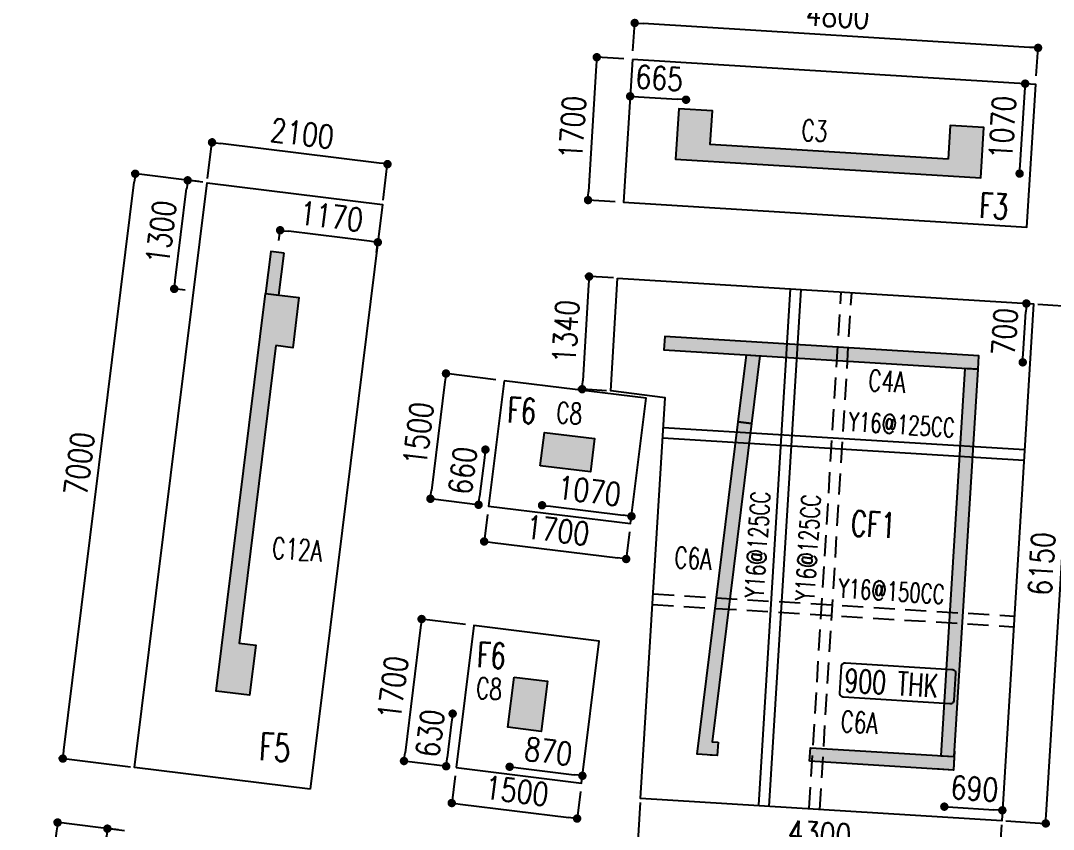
# Model space of a CAD drawing. Extents: x 473024 to 774629, y -1213442 to -1126596.
# Drawn here: x 491220 to 503486, y -1152649 to -1143044 of the extents above; entities that cross this region are included whole.
import ezdxf
from ezdxf.enums import TextEntityAlignment as Align

# ---------------------------------------------------------------- set-up
doc = ezdxf.new("R2010")
doc.units = 0
doc.header["$LTSCALE"] = 100
doc.header["$MEASUREMENT"] = 0
doc.header["$PDMODE"] = 2
doc.header["$PDSIZE"] = -10
doc.linetypes.add('HIDDEN', pattern=[0.375, 0.25, -0.125])
doc.layers.get('0').update_dxf_attribs({"linetype": 'CONTINUOUS'})
doc.layers.get('Defpoints').update_dxf_attribs({"linetype": 'CONTINUOUS'})
for name, color, linetype in [('7', 7, 'CONTINUOUS'), ('C-STRU-COL-HAT', 253, 'CONTINUOUS'), ('COLNO', 6, 'CONTINUOUS'), ('column', 10, 'CONTINUOUS'), ('Footing', 2, 'CONTINUOUS'), ('Footing Nos', 4, 'CONTINUOUS'), ('S-FOOTDIM', 9, 'CONTINUOUS'), ('S-RCWALL', 6, 'CONTINUOUS'), ('TAB', 1, 'CONTINUOUS'), ('Text', 31, 'CONTINUOUS')]:
    doc.layers.add(name, color=color, linetype=linetype)
doc.styles.add('ROMANS', font='romans.shx', dxfattribs={"width": 0.8})
doc.styles.add('SUSHEEL', font='romans.shx', dxfattribs={"width": 0.75})
doc.dimstyles.new('dim100', dxfattribs={"dimtxt": 275, "dimasz": 100, "dimexe": 50, "dimexo": 50, "dimgap": 100, "dimtad": 1, "dimdec": 0, "dimrnd": 5, "dimzin": 0, "dimdsep": 46, "dimtxsty": 'ROMANS', "dimblk": 'DOT', "dimcen": 0.09, "dimclrd": 9, "dimclre": 9, "dimclrt": 3, "dimadec": 0, "dimazin": 0, "dimtfac": 1, "dimtdec": 0, "dimtofl": 0, "dimtmove": 1, "dimatfit": 0, "dimldrblk": 'DOT', "dimfxl": 1, "dimtolj": 1, "dimtzin": 0, "dimarcsym": 0})

# ---------------------------------------------------------------- blocks, each defined once
blk = doc.blocks.new('_Dot')
at = {"color": 0, "linetype": 'ByBlock', "lineweight": -2}
blk.add_line((-0.5, 0), (-1, 0), dxfattribs=at)
at = {"color": 0, "linetype": 'ByBlock', "const_width": 0.5}
blk.add_lwpolyline([(-0.25, 0, 1), (0.25, 0, 1)], format="xyb", close=True, dxfattribs=at)
blk = doc.blocks.new('*D103')
at = {"layer": 'Defpoints', "color": 0, "transparency": 16777216}
for p in [(498486, -1143504), (497959, -1145175), (498381, -1145201)]:
    blk.add_point(p, dxfattribs=at)
at = {"layer": 'S-FOOTDIM', "color": 9, "lineweight": -2, "transparency": 16777216}
for p, q in [((498386, -1143498), (498063, -1143478)), ((498057, -1143578), (497965, -1145075)), ((498281, -1145195), (497959, -1145175))]:
    blk.add_line(p, q, dxfattribs=at)
at = {"layer": 'S-FOOTDIM', "color": 9, "lineweight": -2, "transparency": 16777216, "xscale": 100, "yscale": 100, "zscale": 100}
for p, rotation in [((498063, -1143478), 86.46637256714054), ((497959, -1145175), 266.4663725671406)]:
    blk.add_blockref('_Dot', p, dxfattribs=dict(at, rotation=rotation))
at = {"layer": 'S-FOOTDIM', "color": 3, "transparency": 16777216, "insert": (497774, -1144312), "char_height": 275, "attachment_point": 5, "rotation": 86.4664, "style": 'ROMANS'}
blk.add_mtext('\\A1;1700', dxfattribs=at)
blk = doc.blocks.new('*D104')
at = {"layer": 'Defpoints', "color": 0, "transparency": 16777216}
for p in [(498513, -1143071), (498486, -1143504), (503277, -1143800)]:
    blk.add_point(p, dxfattribs=at)
at = {"layer": 'S-FOOTDIM', "color": 9, "lineweight": -2, "transparency": 16777216}
for p, q in [((498492, -1143404), (498513, -1143071)), ((503204, -1143361), (498613, -1143077)), ((503283, -1143700), (503304, -1143367))]:
    blk.add_line(p, q, dxfattribs=at)
at = {"layer": 'S-FOOTDIM', "color": 9, "lineweight": -2, "transparency": 16777216, "xscale": 100, "yscale": 100, "zscale": 100}
for p, rotation in [((498513, -1143071), 176.4663725606887), ((503304, -1143367), 356.4663725606887)]:
    blk.add_blockref('_Dot', p, dxfattribs=dict(at, rotation=rotation))
at = {"layer": 'S-FOOTDIM', "color": 3, "transparency": 16777216, "insert": (500923, -1142982), "char_height": 275, "attachment_point": 5, "rotation": 356.4664, "style": 'ROMANS'}
blk.add_mtext('\\A1;4800', dxfattribs=at)
blk = doc.blocks.new('*D116')
at = {"layer": 'Defpoints', "color": 0, "linetype": 'ByBlock', "transparency": 16777216}
for p in [(492505, -1152673), (490798, -1159515), (491644, -1159620)]:
    blk.add_point(p, dxfattribs=at)
at = {"layer": 'S-FOOTDIM', "color": 9, "lineweight": -2, "transparency": 16777216}
for p, q in [((492455, -1152667), (491609, -1152562)), ((491646, -1152667), (490811, -1159416)), ((491595, -1159613), (490749, -1159509))]:
    blk.add_line(p, q, dxfattribs=at)
at = {"layer": 'S-FOOTDIM', "color": 9, "linetype": 'ByBlock', "lineweight": -2, "transparency": 16777216, "xscale": 100, "yscale": 100, "zscale": 100}
for p, rotation in [((491659, -1152568), 82.94055193201991), ((490798, -1159515), 262.9405519320199)]:
    blk.add_blockref('_Dot', p, dxfattribs=dict(at, rotation=rotation))
at = {"layer": 'S-FOOTDIM', "color": 3, "linetype": 'ByBlock', "transparency": 16777216, "insert": (490993, -1156012), "char_height": 275, "attachment_point": 5, "rotation": 82.9406, "style": 'ROMANS'}
blk.add_mtext('\\A1;7000', dxfattribs=at)
blk = doc.blocks.new('*D117')
at = {"layer": 'Defpoints', "color": 0, "transparency": 16777216}
for p in [(493493, -1144490), (493434, -1144968), (495518, -1145226)]:
    blk.add_point(p, dxfattribs=at)
at = {"layer": 'S-FOOTDIM', "color": 9, "lineweight": -2, "transparency": 16777216}
for p, q in [((493440, -1144918), (493499, -1144441)), ((495478, -1144736), (493592, -1144502)), ((495524, -1145177), (495583, -1144699))]:
    blk.add_line(p, q, dxfattribs=at)
at = {"layer": 'S-FOOTDIM', "color": 9, "lineweight": -2, "transparency": 16777216, "xscale": 100, "yscale": 100, "zscale": 100}
for p, rotation in [((493493, -1144490), 172.9384246441039), ((495577, -1144748), 352.9384246441038)]:
    blk.add_blockref('_Dot', p, dxfattribs=dict(at, rotation=rotation))
at = {"layer": 'S-FOOTDIM', "color": 3, "transparency": 16777216, "insert": (494564, -1144384), "char_height": 275, "attachment_point": 5, "rotation": 352.9384, "style": 'ROMANS'}
blk.add_mtext('\\A1;2100', dxfattribs=at)
blk = doc.blocks.new('*D118')
at = {"layer": 'Defpoints', "color": 0, "linetype": 'ByBlock', "transparency": 16777216}
for p in [(492581, -1144862), (493434, -1144968), (492573, -1151915)]:
    blk.add_point(p, dxfattribs=at)
at = {"layer": 'S-FOOTDIM', "color": 9, "lineweight": -2, "transparency": 16777216}
for p, q in [((493384, -1144962), (492532, -1144856)), ((491733, -1151710), (492569, -1144962)), ((492524, -1151909), (491671, -1151803))]:
    blk.add_line(p, q, dxfattribs=at)
at = {"layer": 'S-FOOTDIM', "color": 9, "linetype": 'ByBlock', "lineweight": -2, "transparency": 16777216, "xscale": 100, "yscale": 100, "zscale": 100}
for p, rotation in [((492581, -1144862), 82.93847063384372), ((491721, -1151809), 262.9384706338437)]:
    blk.add_blockref('_Dot', p, dxfattribs=dict(at, rotation=rotation))
at = {"layer": 'S-FOOTDIM', "color": 3, "linetype": 'ByBlock', "transparency": 16777216, "insert": (491915, -1148307), "char_height": 275, "attachment_point": 5, "rotation": 82.9385, "style": 'ROMANS'}
blk.add_mtext('\\A1;7000', dxfattribs=at)
blk = doc.blocks.new('*D400')
at = {"layer": 'Defpoints', "color": 0, "linetype": 'ByBlock', "transparency": 16777216}
for p in [(492250, -1152641), (492480, -1152670), (492345, -1153761)]:
    blk.add_point(p, dxfattribs=at)
at = {"layer": 'S-FOOTDIM', "color": 9, "lineweight": -2, "transparency": 16777216}
for p, q in [((492381, -1152657), (492250, -1152641)), ((492127, -1153633), (492237, -1152740)), ((492245, -1153749), (492115, -1153733))]:
    blk.add_line(p, q, dxfattribs=at)
at = {"layer": 'S-FOOTDIM', "color": 9, "linetype": 'ByBlock', "lineweight": -2, "transparency": 16777216, "xscale": 100, "yscale": 100, "zscale": 100}
for p, rotation in [((492250, -1152641), 82.94087697364823), ((492115, -1153733), 262.9408769736482)]:
    blk.add_blockref('_Dot', p, dxfattribs=dict(at, rotation=rotation))
at = {"layer": 'S-FOOTDIM', "color": 3, "linetype": 'ByBlock', "transparency": 16777216, "insert": (491946, -1153158), "char_height": 275, "attachment_point": 5, "rotation": 82.9409, "style": 'ROMANS'}
blk.add_mtext('\\A1;1100', dxfattribs=at)
blk = doc.blocks.new('DOT')
at = {"layer": '7', "color": 0, "linetype": 'ByBlock'}
blk.add_line((-0.5, 0), (-1, 0), dxfattribs=at)
at = {"layer": '7', "color": 0, "linetype": 'ByBlock', "const_width": 0.5}
blk.add_lwpolyline([(-0.25, 0, 1), (0.25, 0, 1)], format="xyb", close=True, dxfattribs=at)
blk = doc.blocks.new('*D402')
at = {"layer": 'Defpoints', "color": 0, "linetype": 'ByBlock', "transparency": 16777216}
for p in [(493204, -1144940), (493434, -1144968), (493274, -1146258)]:
    blk.add_point(p, dxfattribs=at)
at = {"layer": 'S-FOOTDIM', "color": 9, "lineweight": -2, "transparency": 16777216}
for p, q in [((493335, -1144956), (493204, -1144940)), ((493056, -1146131), (493191, -1145039)), ((493175, -1146246), (493044, -1146230))]:
    blk.add_line(p, q, dxfattribs=at)
at = {"layer": 'S-FOOTDIM', "color": 9, "linetype": 'ByBlock', "lineweight": -2, "transparency": 16777216, "xscale": 100, "yscale": 100, "zscale": 100}
for p, rotation in [((493204, -1144940), 82.94087697364749), ((493044, -1146230), 262.9408769736474)]:
    blk.add_blockref('_Dot', p, dxfattribs=dict(at, rotation=rotation))
at = {"layer": 'S-FOOTDIM', "color": 3, "linetype": 'ByBlock', "transparency": 16777216, "insert": (492888, -1145556), "char_height": 275, "attachment_point": 5, "rotation": 82.9409, "style": 'ROMANS'}
blk.add_mtext('\\A1;1300', dxfattribs=at)
blk = doc.blocks.new('*D403')
at = {"layer": 'Defpoints', "color": 0, "linetype": 'ByBlock', "transparency": 16777216}
for p in [(494302, -1145533), (494274, -1145752), (495435, -1145896)]:
    blk.add_point(p, dxfattribs=at)
at = {"layer": 'S-FOOTDIM', "color": 9, "lineweight": -2, "transparency": 16777216}
for p, q in [((494287, -1145653), (494302, -1145533)), ((495363, -1145664), (494401, -1145545)), ((495447, -1145796), (495462, -1145676))]:
    blk.add_line(p, q, dxfattribs=at)
at = {"layer": 'S-FOOTDIM', "color": 9, "linetype": 'ByBlock', "lineweight": -2, "transparency": 16777216, "xscale": 100, "yscale": 100, "zscale": 100}
for p, rotation in [((494302, -1145533), 172.9384255779366), ((495462, -1145676), 352.9384255779366)]:
    blk.add_blockref('_Dot', p, dxfattribs=dict(at, rotation=rotation))
at = {"layer": 'S-FOOTDIM', "color": 3, "linetype": 'ByBlock', "transparency": 16777216, "insert": (494911, -1145369), "char_height": 275, "attachment_point": 5, "rotation": 352.9384, "style": 'ROMANS'}
blk.add_mtext('\\A1;1170', dxfattribs=at)
blk = doc.blocks.new('*D428')
at = {"layer": 'Defpoints', "color": 0, "linetype": 'ByBlock', "transparency": 16777216}
for p in [(499123, -1143983), (498451, -1144065), (499115, -1144106)]:
    blk.add_point(p, dxfattribs=at)
at = {"layer": 'S-FOOTDIM', "color": 9, "lineweight": -2, "transparency": 16777216}
for p, q in [((498457, -1143966), (498459, -1143942)), ((498559, -1143948), (499023, -1143976)), ((499121, -1144007), (499123, -1143983))]:
    blk.add_line(p, q, dxfattribs=at)
at = {"layer": 'S-FOOTDIM', "color": 9, "linetype": 'ByBlock', "lineweight": -2, "transparency": 16777216, "xscale": 99.99999999999999, "yscale": 99.99999999999999, "zscale": 99.99999999999999}
for p, rotation in [((498459, -1143942), 176.4663727768432), ((499123, -1143983), 356.4663727768432)]:
    blk.add_blockref('_Dot', p, dxfattribs=dict(at, rotation=rotation))
at = {"layer": 'S-FOOTDIM', "color": 3, "linetype": 'ByBlock', "transparency": 16777216, "insert": (498806, -1143725), "char_height": 275, "attachment_point": 5, "rotation": 356.4664, "style": 'ROMANS'}
blk.add_mtext('\\A1;665', dxfattribs=at)
blk = doc.blocks.new('*D429')
at = {"layer": 'Defpoints', "color": 0, "linetype": 'ByBlock', "transparency": 16777216}
for p in [(503151, -1143792), (503277, -1143800), (503211, -1144868)]:
    blk.add_point(p, dxfattribs=at)
at = {"layer": 'S-FOOTDIM', "color": 9, "lineweight": -2, "transparency": 16777216}
for p, q in [((503091, -1144760), (503145, -1143892)), ((503177, -1143794), (503151, -1143792)), ((503111, -1144862), (503085, -1144860))]:
    blk.add_line(p, q, dxfattribs=at)
at = {"layer": 'S-FOOTDIM', "color": 9, "linetype": 'ByBlock', "lineweight": -2, "transparency": 16777216, "xscale": 100, "yscale": 100, "zscale": 100}
for p, rotation in [((503151, -1143792), 86.46637256645941), ((503085, -1144860), 266.4663725664594)]:
    blk.add_blockref('_Dot', p, dxfattribs=dict(at, rotation=rotation))
at = {"layer": 'S-FOOTDIM', "color": 3, "linetype": 'ByBlock', "transparency": 16777216, "insert": (502881, -1144312), "char_height": 275, "attachment_point": 5, "rotation": 86.4664, "style": 'ROMANS'}
blk.add_mtext('\\A1;1070', dxfattribs=at)
blk = doc.blocks.new('*D432')
at = {"layer": 'Defpoints', "color": 0, "linetype": 'ByBlock', "transparency": 16777216}
for p in [(496470, -1151290), (496274, -1151900), (496392, -1151915)]:
    blk.add_point(p, dxfattribs=at)
at = {"layer": 'S-FOOTDIM', "color": 9, "lineweight": -2, "transparency": 16777216}
for p, q in [((496339, -1151374), (496286, -1151801)), ((496371, -1151277), (496351, -1151275)), ((496293, -1151903), (496274, -1151900))]:
    blk.add_line(p, q, dxfattribs=at)
at = {"layer": 'S-FOOTDIM', "color": 9, "linetype": 'ByBlock', "lineweight": -2, "transparency": 16777216, "xscale": 100, "yscale": 100, "zscale": 100}
for p, rotation in [((496351, -1151275), 82.9384185873033), ((496274, -1151900), 262.9384185873033)]:
    blk.add_blockref('_Dot', p, dxfattribs=dict(at, rotation=rotation))
at = {"layer": 'S-FOOTDIM', "color": 3, "linetype": 'ByBlock', "transparency": 16777216, "insert": (496083, -1151509), "char_height": 275, "attachment_point": 5, "rotation": 82.9384, "style": 'ROMANS'}
blk.add_mtext('\\A1;630', dxfattribs=at)
blk = doc.blocks.new('*D433')
at = {"layer": 'Defpoints', "color": 0, "linetype": 'ByBlock', "transparency": 16777216}
for p in [(497018, -1151992), (497881, -1152099), (497892, -1152013)]:
    blk.add_point(p, dxfattribs=at)
at = {"layer": 'S-FOOTDIM', "color": 9, "lineweight": -2, "transparency": 16777216}
for p, q in [((497030, -1151893), (497028, -1151906)), ((497128, -1151918), (497793, -1152001)), ((497893, -1152000), (497892, -1152013))]:
    blk.add_line(p, q, dxfattribs=at)
at = {"layer": 'S-FOOTDIM', "color": 9, "linetype": 'ByBlock', "lineweight": -2, "transparency": 16777216}
for p, xscale, yscale, zscale, rotation in [((497028, -1151906), 100, 100, 100, 172.9384185872813), ((497892, -1152013), 99.99999999999999, 99.99999999999999, 99.99999999999999, 352.9384185872814)]:
    blk.add_blockref('_Dot', p, dxfattribs=dict(at, xscale=xscale, yscale=yscale, zscale=zscale, rotation=rotation))
at = {"layer": 'S-FOOTDIM', "color": 3, "linetype": 'ByBlock', "transparency": 16777216, "insert": (497489, -1151724), "char_height": 275, "attachment_point": 5, "rotation": 352.9384, "style": 'ROMANS'}
blk.add_mtext('\\A1;870', dxfattribs=at)
blk = doc.blocks.new('*D628')
at = {"layer": 'Defpoints', "color": 0, "linetype": 'ByBlock', "transparency": 16777216}
for p in [(496601, -1150228), (495773, -1151838), (496392, -1151915)]:
    blk.add_point(p, dxfattribs=at)
at = {"layer": 'S-FOOTDIM', "color": 9, "lineweight": -2, "transparency": 16777216}
for p, q in [((496502, -1150216), (495982, -1150151)), ((495970, -1150250), (495786, -1151739)), ((496293, -1151903), (495773, -1151838))]:
    blk.add_line(p, q, dxfattribs=at)
at = {"layer": 'S-FOOTDIM', "color": 9, "linetype": 'ByBlock', "lineweight": -2, "transparency": 16777216, "xscale": 99.99999999999999, "yscale": 99.99999999999999, "zscale": 99.99999999999999}
for p, rotation in [((495982, -1150151), 82.93841858732866), ((495773, -1151838), 262.9384185873286)]:
    blk.add_blockref('_Dot', p, dxfattribs=dict(at, rotation=rotation))
at = {"layer": 'S-FOOTDIM', "color": 3, "linetype": 'ByBlock', "transparency": 16777216, "insert": (495642, -1150966), "char_height": 275, "attachment_point": 5, "rotation": 82.9384, "style": 'ROMANS'}
blk.add_mtext('\\A1;1700', dxfattribs=at)
blk = doc.blocks.new('*D629')
at = {"layer": 'Defpoints', "color": 0, "linetype": 'ByBlock', "transparency": 16777216}
for p in [(496392, -1151915), (497881, -1152099), (497829, -1152521)]:
    blk.add_point(p, dxfattribs=at)
at = {"layer": 'S-FOOTDIM', "color": 9, "lineweight": -2, "transparency": 16777216}
for p, q in [((496380, -1152014), (496340, -1152337)), ((497869, -1152199), (497829, -1152521)), ((496439, -1152349), (497730, -1152509))]:
    blk.add_line(p, q, dxfattribs=at)
at = {"layer": 'S-FOOTDIM', "color": 9, "linetype": 'ByBlock', "lineweight": -2, "transparency": 16777216}
for p, xscale, yscale, zscale, rotation in [((496340, -1152337), 100, 100, 100, 172.9384185873085), ((497829, -1152521), 99.99999999999999, 99.99999999999999, 99.99999999999999, 352.9384185873085)]:
    blk.add_blockref('_Dot', p, dxfattribs=dict(at, xscale=xscale, yscale=yscale, zscale=zscale, rotation=rotation))
at = {"layer": 'S-FOOTDIM', "color": 3, "linetype": 'ByBlock', "transparency": 16777216, "insert": (497114, -1152193), "char_height": 275, "attachment_point": 5, "rotation": 352.9384, "style": 'ROMANS'}
blk.add_mtext('\\A1;1500', dxfattribs=at)
blk = doc.blocks.new('*D641')
at = {"layer": 'Defpoints', "color": 0, "linetype": 'ByBlock', "transparency": 16777216}
for p in [(498582, -1152282), (502872, -1152547), (498549, -1152806)]:
    blk.add_point(p, dxfattribs=at)
at = {"layer": 'S-FOOTDIM', "color": 9, "lineweight": -2, "transparency": 16777216}
for p, q in [((498579, -1152332), (498546, -1152856)), ((502869, -1152597), (502837, -1153121)), ((502740, -1153065), (498649, -1152812))]:
    blk.add_line(p, q, dxfattribs=at)
at = {"layer": 'S-FOOTDIM', "color": 9, "linetype": 'ByBlock', "lineweight": -2, "transparency": 16777216, "xscale": 100, "yscale": 100, "zscale": 100}
for p, rotation in [((498549, -1152806), 176.4673462594107), ((502840, -1153071), 356.4673462594106)]:
    blk.add_blockref('_Dot', p, dxfattribs=dict(at, rotation=rotation))
at = {"layer": 'S-FOOTDIM', "color": 3, "linetype": 'ByBlock', "transparency": 16777216, "insert": (500709, -1152702), "char_height": 275, "attachment_point": 5, "rotation": 356.4673, "style": 'ROMANS'}
blk.add_mtext('\\A1;4300', dxfattribs=at)
blk = doc.blocks.new('*D642')
at = {"layer": 'Defpoints', "color": 0, "linetype": 'ByBlock', "transparency": 16777216}
for p in [(503251, -1146408), (503774, -1146441), (502872, -1152547)]:
    blk.add_point(p, dxfattribs=at)
at = {"layer": 'S-FOOTDIM', "color": 9, "lineweight": -2, "transparency": 16777216}
for p, q in [((503301, -1146412), (503823, -1146444)), ((503401, -1152479), (503767, -1146540)), ((502922, -1152550), (503445, -1152582))]:
    blk.add_line(p, q, dxfattribs=at)
at = {"layer": 'S-FOOTDIM', "color": 9, "linetype": 'ByBlock', "lineweight": -2, "transparency": 16777216, "xscale": 99.99999999999999, "yscale": 99.99999999999999, "zscale": 99.99999999999999}
for p, rotation in [((503774, -1146441), 86.46734625567166), ((503395, -1152579), 266.4673462556717)]:
    blk.add_blockref('_Dot', p, dxfattribs=dict(at, rotation=rotation))
at = {"layer": 'S-FOOTDIM', "color": 3, "linetype": 'ByBlock', "transparency": 16777216, "insert": (503347, -1149495), "char_height": 275, "attachment_point": 5, "rotation": 86.4673, "style": 'ROMANS'}
blk.add_mtext('\\A1;6150', dxfattribs=at)
blk = doc.blocks.new('*D643')
at = {"layer": 'Defpoints', "color": 0, "linetype": 'ByBlock', "transparency": 16777216}
for p in [(498311, -1146103), (497889, -1147421), (498228, -1147442)]:
    blk.add_point(p, dxfattribs=at)
at = {"layer": 'S-FOOTDIM', "color": 9, "lineweight": -2, "transparency": 16777216}
for p, q in [((498261, -1146100), (497922, -1146079)), ((497966, -1146182), (497896, -1147321)), ((498178, -1147439), (497839, -1147418))]:
    blk.add_line(p, q, dxfattribs=at)
at = {"layer": 'S-FOOTDIM', "color": 9, "linetype": 'ByBlock', "lineweight": -2, "transparency": 16777216, "xscale": 99.99999999999999, "yscale": 99.99999999999999, "zscale": 99.99999999999999}
for p, rotation in [((497972, -1146083), 86.46734625567217), ((497889, -1147421), 266.4673462556722)]:
    blk.add_blockref('_Dot', p, dxfattribs=dict(at, rotation=rotation))
at = {"layer": 'S-FOOTDIM', "color": 3, "linetype": 'ByBlock', "transparency": 16777216, "insert": (497694, -1146737), "char_height": 275, "attachment_point": 5, "rotation": 86.4673, "style": 'ROMANS'}
blk.add_mtext('\\A1;1340', dxfattribs=at)
blk = doc.blocks.new('*D644')
at = {"layer": 'Defpoints', "color": 0, "linetype": 'ByBlock', "transparency": 16777216}
for p in [(502880, -1152423), (502184, -1152504), (502872, -1152547)]:
    blk.add_point(p, dxfattribs=at)
at = {"layer": 'S-FOOTDIM', "color": 9, "lineweight": -2, "transparency": 16777216}
for p, q in [((502190, -1152404), (502191, -1152380)), ((502291, -1152386), (502780, -1152417)), ((502879, -1152447), (502880, -1152423))]:
    blk.add_line(p, q, dxfattribs=at)
at = {"layer": 'S-FOOTDIM', "color": 9, "linetype": 'ByBlock', "lineweight": -2, "transparency": 16777216, "xscale": 100, "yscale": 100, "zscale": 100}
for p, rotation in [((502191, -1152380), 176.4673462594048), ((502880, -1152423), 356.4673462594048)]:
    blk.add_blockref('_Dot', p, dxfattribs=dict(at, rotation=rotation))
at = {"layer": 'S-FOOTDIM', "color": 3, "linetype": 'ByBlock', "transparency": 16777216, "insert": (502550, -1152165), "char_height": 275, "attachment_point": 5, "rotation": 356.4673, "style": 'ROMANS'}
blk.add_mtext('\\A1;690', dxfattribs=at)
blk = doc.blocks.new('*D645')
at = {"layer": 'Defpoints', "color": 0, "linetype": 'ByBlock', "transparency": 16777216}
for p in [(503165, -1146403), (503251, -1146408), (503208, -1147107)]:
    blk.add_point(p, dxfattribs=at)
at = {"layer": 'S-FOOTDIM', "color": 9, "lineweight": -2, "transparency": 16777216}
for p, q in [((503152, -1146402), (503165, -1146403)), ((503128, -1147002), (503159, -1146503)), ((503108, -1147101), (503122, -1147102))]:
    blk.add_line(p, q, dxfattribs=at)
at = {"layer": 'S-FOOTDIM', "color": 9, "linetype": 'ByBlock', "lineweight": -2, "transparency": 16777216, "xscale": 100, "yscale": 100, "zscale": 100}
for p, rotation in [((503165, -1146403), 86.4673462556711), ((503122, -1147102), 266.4673462556711)]:
    blk.add_blockref('_Dot', p, dxfattribs=dict(at, rotation=rotation))
at = {"layer": 'S-FOOTDIM', "color": 3, "linetype": 'ByBlock', "transparency": 16777216, "insert": (502906, -1146738), "char_height": 275, "attachment_point": 5, "rotation": 86.4673, "style": 'ROMANS'}
blk.add_mtext('\\A1;700', dxfattribs=at)
blk = doc.blocks.new('*D854')
at = {"layer": 'Defpoints', "color": 0, "linetype": 'ByBlock', "transparency": 16777216}
for p in [(496962, -1147320), (496087, -1148723), (496777, -1148809)]:
    blk.add_point(p, dxfattribs=at)
at = {"layer": 'S-FOOTDIM', "color": 9, "lineweight": -2, "transparency": 16777216}
for p, q in [((496863, -1147308), (496272, -1147235)), ((496259, -1147334), (496100, -1148624)), ((496678, -1148797), (496087, -1148723))]:
    blk.add_line(p, q, dxfattribs=at)
at = {"layer": 'S-FOOTDIM', "color": 9, "linetype": 'ByBlock', "lineweight": -2, "transparency": 16777216, "xscale": 100, "yscale": 100, "zscale": 100}
for p, rotation in [((496272, -1147235), 82.93841858730082), ((496087, -1148723), 262.9384185873008)]:
    blk.add_blockref('_Dot', p, dxfattribs=dict(at, rotation=rotation))
at = {"layer": 'S-FOOTDIM', "color": 3, "linetype": 'ByBlock', "transparency": 16777216, "insert": (495944, -1147950), "char_height": 275, "attachment_point": 5, "rotation": 82.9384, "style": 'ROMANS'}
blk.add_mtext('\\A1;1500', dxfattribs=at)
blk = doc.blocks.new('*D855')
at = {"layer": 'Defpoints', "color": 0, "linetype": 'ByBlock', "transparency": 16777216}
for p in [(496777, -1148809), (498465, -1149018), (498412, -1149438)]:
    blk.add_point(p, dxfattribs=at)
at = {"layer": 'S-FOOTDIM', "color": 9, "lineweight": -2, "transparency": 16777216}
for p, q in [((496765, -1148908), (496725, -1149230)), ((498452, -1149117), (498412, -1149438)), ((496825, -1149242), (498313, -1149426))]:
    blk.add_line(p, q, dxfattribs=at)
at = {"layer": 'S-FOOTDIM', "color": 9, "linetype": 'ByBlock', "lineweight": -2, "transparency": 16777216, "xscale": 100, "yscale": 100, "zscale": 100}
for p, rotation in [((496725, -1149230), 172.9384185873087), ((498412, -1149438), 352.9384185873087)]:
    blk.add_blockref('_Dot', p, dxfattribs=dict(at, rotation=rotation))
at = {"layer": 'S-FOOTDIM', "color": 3, "linetype": 'ByBlock', "transparency": 16777216, "insert": (497598, -1149098), "char_height": 275, "attachment_point": 5, "rotation": 352.9384, "style": 'ROMANS'}
blk.add_mtext('\\A1;1700', dxfattribs=at)
blk = doc.blocks.new('*D852')
at = {"layer": 'Defpoints', "color": 0, "linetype": 'ByBlock', "transparency": 16777216}
for p in [(496859, -1148154), (496659, -1148794), (496777, -1148809)]:
    blk.add_point(p, dxfattribs=at)
at = {"layer": 'S-FOOTDIM', "color": 9, "lineweight": -2, "transparency": 16777216}
for p, q in [((496759, -1148141), (496740, -1148139)), ((496728, -1148238), (496671, -1148695)), ((496678, -1148797), (496659, -1148794))]:
    blk.add_line(p, q, dxfattribs=at)
at = {"layer": 'S-FOOTDIM', "color": 9, "linetype": 'ByBlock', "lineweight": -2, "transparency": 16777216, "xscale": 100, "yscale": 100, "zscale": 100}
for p, rotation in [((496740, -1148139), 82.93841858730629), ((496659, -1148794), 262.9384185873063)]:
    blk.add_blockref('_Dot', p, dxfattribs=dict(at, rotation=rotation))
at = {"layer": 'S-FOOTDIM', "color": 3, "linetype": 'ByBlock', "transparency": 16777216, "insert": (496470, -1148388), "char_height": 275, "attachment_point": 5, "rotation": 82.9384, "style": 'ROMANS'}
blk.add_mtext('\\A1;660', dxfattribs=at)
blk = doc.blocks.new('*D853')
at = {"layer": 'Defpoints', "color": 0, "linetype": 'ByBlock', "transparency": 16777216}
for p in [(497403, -1148886), (498465, -1149018), (498475, -1148931)]:
    blk.add_point(p, dxfattribs=at)
at = {"layer": 'S-FOOTDIM', "color": 9, "lineweight": -2, "transparency": 16777216}
for p, q in [((497415, -1148787), (497413, -1148800)), ((497513, -1148812), (498376, -1148919)), ((498477, -1148919), (498475, -1148931))]:
    blk.add_line(p, q, dxfattribs=at)
at = {"layer": 'S-FOOTDIM', "color": 9, "linetype": 'ByBlock', "lineweight": -2, "transparency": 16777216, "xscale": 100, "yscale": 100, "zscale": 100}
for p, rotation in [((497413, -1148800), 172.9384185873002), ((498475, -1148931), 352.9384185873001)]:
    blk.add_blockref('_Dot', p, dxfattribs=dict(at, rotation=rotation))
at = {"layer": 'S-FOOTDIM', "color": 3, "linetype": 'ByBlock', "transparency": 16777216, "insert": (497974, -1148630), "char_height": 275, "attachment_point": 5, "rotation": 352.9384, "style": 'ROMANS'}
blk.add_mtext('\\A1;1070', dxfattribs=at)

msp = doc.modelspace()

# ---------------------------------------------------------------- hatches: boundary and pattern name
at = {"layer": 'C-STRU-COL-HAT'}
h = msp.add_hatch(color=256, dxfattribs=at)
h.dxf.hatch_style = 1
h.paths.add_polyline_path([(502235.4, -1144687.6), (499410.8, -1144513.2), (499435.5, -1144114), (499036.2, -1144089.4), (498999.3, -1144688.2), (502622.4, -1144911.9), (502622.4, -1144911.9), (502622.4, -1144911.9), (502659.3, -1144313), (502260.1, -1144288.4)])
msp.add_hatch(color=256, dxfattribs=at).paths.add_polyline_path([(494348.3, -1145807.1), (494189.5, -1145787.4), (494128.1, -1146283.6), (494286.8, -1146303.3)])
h = msp.add_hatch(color=256, dxfattribs=at)
h.dxf.hatch_style = 1
h.paths.add_polyline_path([(494252.6, -1146903.8), (493815, -1150436.8), (494013.5, -1150461.4), (493939.7, -1151056.9), (493542.7, -1151007.7), (494127.9, -1146283.8), (494127.9, -1146283.8), (494127.9, -1146283.8), (494524.9, -1146333), (494451.1, -1146928.4)])
h = msp.add_hatch(color=256, dxfattribs=at)
h.dxf.hatch_style = 1
h.paths.add_polyline_path([(498869.3, -1146794.2), (498869.3, -1146794.2), (498859.5, -1146953.9), (502592.4, -1147184.3), (502592.4, -1147184.3), (502592.4, -1147184.3), (502602.2, -1147024.6), (502602.2, -1147024.6), (498869.3, -1146794.2)])
h = msp.add_hatch(color=256, dxfattribs=at)
h.dxf.hatch_style = 1
h.paths.add_polyline_path([(499253.6, -1151757.3), (499841.4, -1147014.5), (499841.3, -1147015), (500001.4, -1147024.4), (499433.3, -1151608.1), (499503.3, -1151612.4), (499493.4, -1151772.1), (499413.6, -1151767.2)])
h = msp.add_hatch(color=256, dxfattribs=at)
h.dxf.hatch_style = 1
edge = h.paths.add_edge_path()
edge.add_line((502148.6, -1151775.7), (502308.3, -1151785.6))
edge.add_line((502308.3, -1151785.6), (502592.4, -1147184.3))
edge.add_line((502592.4, -1147184.3), (502432.7, -1147174.5))
edge.add_line((502432.7, -1147174.5), (502216.4, -1150677.8))
h = msp.add_hatch(color=256, dxfattribs=at)
h.dxf.hatch_style = 1
h.paths.add_polyline_path([(497440.1, -1147933.6), (497390.9, -1148330.6), (497986.3, -1148404.4), (498035.5, -1148007.4)])
h = msp.add_hatch(color=256, dxfattribs=at)
h.dxf.hatch_style = 1
h.paths.add_polyline_path([(497476.7, -1150890.5), (497079.7, -1150841.4), (497005.9, -1151436.8), (497402.9, -1151486)])
h = msp.add_hatch(color=256, dxfattribs=at)
h.dxf.hatch_style = 1
edge = h.paths.add_edge_path()
edge.add_line((500601.2, -1151680.2), (500591.3, -1151839.9))
edge.add_line((500591.3, -1151839.9), (502298.4, -1151945.2))
edge.add_line((502298.4, -1151945.2), (502308.3, -1151785.6))
edge.add_line((502308.3, -1151785.6), (500601.2, -1151680.2))

# ---------------------------------------------------------------- linework, layer by layer
at = {"layer": 'column', "color": 1, "elevation": 0}
for points in [[(502235.4, -1144687.6), (499410.8, -1144513.2), (499435.5, -1144114), (499036.2, -1144089.4), (498999.3, -1144688.2), (502622.4, -1144911.9), (502622.4, -1144911.9), (502622.4, -1144911.9), (502659.3, -1144313), (502260.1, -1144288.4), (502235.4, -1144687.6)], [(494252.6, -1146903.8), (493815, -1150436.8), (494013.5, -1150461.4), (493939.7, -1151056.9), (493542.7, -1151007.7), (494127.9, -1146283.8), (494127.9, -1146283.8), (494127.9, -1146283.8), (494524.9, -1146333), (494451.1, -1146928.4), (494252.6, -1146903.8)], [(502312.4, -1151719.4), (502298.4, -1151945.3), (502298.4, -1151945.3), (502072.6, -1151931.3)]]:
    msp.add_lwpolyline(points, dxfattribs=at)
for points in [[(494348.3, -1145807.1), (494189.5, -1145787.4), (494128.1, -1146283.6), (494286.8, -1146303.3)], [(497390.9, -1148330.6), (497440.1, -1147933.6), (498035.5, -1148007.4), (497986.3, -1148404.4)], [(497390.9, -1148330.6), (497440.1, -1147933.6), (498035.5, -1148007.4), (497986.3, -1148404.4)], [(497079.7, -1150841.4), (497476.7, -1150890.5), (497402.9, -1151486), (497005.9, -1151436.8)], [(497079.7, -1150841.4), (497476.7, -1150890.5), (497402.9, -1151486), (497005.9, -1151436.8)]]:
    msp.add_lwpolyline(points, close=True, dxfattribs=at)
at = {"layer": 'Footing', "elevation": 0}
for points in [[(498486, -1143504.2), (498381.2, -1145201), (503172.1, -1145496.8), (503276.8, -1143800.1)], [(494657.4, -1152173.2), (492573.3, -1151915), (493433.8, -1144968.1), (495517.9, -1145226.3)], [(496961.8, -1147320.2), (496777.4, -1148808.8), (498464.5, -1149017.8), (498648.9, -1147529.2)], [(496392.5, -1151915), (497881.1, -1152099.4), (498090.1, -1150412.3), (496601.5, -1150227.9)]]:
    msp.add_lwpolyline(points, close=True, dxfattribs=at)
msp.add_lwpolyline([(498310.8, -1146103.5), (503251.4, -1146408.5), (502872.5, -1152546.8), (498581.8, -1152281.9), (498875.7, -1147522.1), (498228.2, -1147441.8), (498310.8, -1146103.5)], dxfattribs=at)
at = {"layer": 'S-FOOTDIM'}
msp.add_line((498581.8, -1152281.9, 0), (498875.7, -1147522.1, 0), dxfattribs=at)
at = {"layer": 'S-RCWALL', "elevation": 0}
for points in [[(498869.3, -1146794.2), (498869.3, -1146794.2), (498859.5, -1146953.9), (498859.5, -1146953.9), (498859.5, -1146953.9), (498859.5, -1146953.9), (498859.5, -1146953.9), (502592.4, -1147184.3), (502592.4, -1147184.3), (502592.4, -1147184.3), (502592.4, -1147184.3), (502602.2, -1147024.6), (502602.2, -1147024.6), (498869.3, -1146794.2)], [(499841.4, -1147014.5), (500001.4, -1147024.4), (499901.8, -1147828.1), (499743, -1147808.4), (499743, -1147808.4), (499743, -1147808.4)], [(502148.6, -1151775.7), (502308.3, -1151785.6), (502592.4, -1147184.3), (502432.7, -1147174.5)]]:
    msp.add_lwpolyline(points, close=True, dxfattribs=at)
for points in [[(499503.3, -1151612.4), (499493.4, -1151772.1), (499253.6, -1151757.3), (499743, -1147808.4), (499901.8, -1147828.1), (499433.3, -1151608.1), (499503.3, -1151612.4)], [(500591.3, -1151839.9), (500601.2, -1151680.2), (502308.3, -1151785.6), (502298.4, -1151945.2)], [(499493.4, -1151772.1), (499413.6, -1151767.2), (499413.6, -1151767.2)], [(502298.4, -1151945.3), (500591.3, -1151839.9)]]:
    msp.add_lwpolyline(points, dxfattribs=at)
at = {"layer": 'TAB', "color": 1}
for p, q in [((499986.6, -1152360.8, 0), (500365, -1146230.3, 0)), ((500111.9, -1152376.3, 0), (500490.9, -1146238, 0)), ((498853.9, -1147874.5, 0), (503144.6, -1148139.4, 0)), ((498846.1, -1148000.4, 0), (503136.8, -1148265.2, 0))]:
    msp.add_line(p, q, dxfattribs=at)
at = {"layer": 'TAB', "color": 1, "linetype": 'HIDDEN', "ltscale": 10}
for p, q in [((500586.3, -1152397.8, 0), (500964.8, -1146267.3, 0)), ((500711.7, -1152413.4, 0), (501090.6, -1146275.1, 0)), ((498731.8, -1149852.4, 0), (503022.5, -1150117.3, 0)), ((498724, -1149978.3, 0), (503014.7, -1150243.1, 0))]:
    msp.add_line(p, q, dxfattribs=at)
at = {"layer": 'Text', "color": 4, "elevation": 0}
msp.add_lwpolyline([(501018.8, -1150671), (502281.6, -1150748.9, -0.4142136), (502324.9, -1150797.9), (502305.2, -1151115.6, -0.4142136), (502256.3, -1151158.9), (500993.5, -1151080.9, -0.4142136), (500950.2, -1151031.9), (500969.8, -1150714.2, -0.4142136)], format="xyb", close=True, dxfattribs=at)

# ---------------------------------------------------------------- texts
at = {"color": 3, "style": 'SUSHEEL', "width": 0.7}
for s, rotation, p in [('Y16@125CC', 356.46735, (501048.7, -1147916.2, 0)), ('Y16@125CC', 86.46735, (500044.5, -1149903, 0)), ('Y16@125CC', 86.46735, (500644.2, -1149940, 0)), ('Y16@150CC', 356.46735, (500926.6, -1149894.1, 0))]:
    msp.add_text(s, height=225, rotation=rotation, dxfattribs=at).set_placement(p)
at = {"layer": 'COLNO', "style": 'ROMANS', "width": 0.7}
for s, rotation, p in [('C3', 356.46799, (500809.5, -1144235.6, 0)), ('C4A', 356.46735, (501738.4, -1147216.5, 0)), ('C8', 356.47044, (497897.5, -1147591.1, 0)), ('C12A', 356.47044, (494807.3, -1149217.8, 0)), ('C6A', 356.46735, (499434.8, -1149319.2, 0)), ('C8', 356.47044, (496945.9, -1150862.5, 0)), ('C6A', 356.46735, (501409.5, -1151267.1, 0))]:
    msp.add_text(s, height=250, rotation=rotation, dxfattribs=at).set_placement(p, align=Align.TOP_RIGHT)
at = {"layer": 'Footing Nos', "color": 6, "style": 'ROMANS', "width": 0.7}
for s, height, rotation, p in [('F3', 300, 356.46637, (502958.6, -1145106.4, 0)), ('F6', 300, 356.47043, (497352.3, -1147536.4, 0)), ('CF1', 300, 356.46735, (501621.6, -1148893.8, 0)), ('F6', 300, 356.47043, (496991.9, -1150444.2, 0)), ('F5', 325, 356.47044, (494435.5, -1151524.3, 0))]:
    msp.add_text(s, height=height, rotation=rotation, dxfattribs=at).set_placement(p, align=Align.TOP_RIGHT)
at = {"layer": 'Text', "color": 6, "style": 'ROMANS', "width": 0.7}
msp.add_text('900 THK', height=275, rotation=356.46735, dxfattribs=at).set_placement((500997.5, -1151015.3, 0))

# ---------------------------------------------------------------- dimensions: what is measured, and where the dimension line sits
at = {"layer": 'S-FOOTDIM', "color": 3}
for base, p1, p2, angle, picture, middle in [((498512.7, -1143071.3, 0), (503276.8, -1143800.1, 0), (498486, -1143504.2, 0), 356.46637, '*D104', (500922.8, -1142982.2, 0)), ((497958.5, -1145174.9, 0), (498486, -1143504.2, 0), (498381.2, -1145201, 0), 266.46637, '*D103', (497773.8, -1144311.9, 0))]:
    dim = msp.add_linear_dim(base=base, p1=p1, p2=p2, angle=angle, dimstyle='dim100', override={"dimexe": 0, "dimexo": 100, "dimpost": '\\X'}, dxfattribs=at)
    dim.commit()
    dim.dimension.update_dxf_attribs({"geometry": picture, "text_midpoint": middle})
for base, p1, p2, angle, override, picture, middle, dimtype in [((499123, -1143982.6, 0), (498451.3, -1144065.4, 0), (499115.3, -1144106.4, 0), 356.46637, {"dimexe": 0, "dimexo": 100, "dimpost": '\\X', "dimblk": 'Dot'}, '*D428', (498791, -1143962.1, 0), 161), ((503164.7, -1146403.1, 0), (503208.3, -1147107.1, 0), (503251.4, -1146408.5, 0), 86.46735, {"dimexe": 0, "dimexo": 100, "dimpost": '\\X'}, '*D645', (503143.2, -1146752.4, 0), 160), ((496658.8, -1148794.1), (496858.6, -1148153.7, 0), (496777.4, -1148808.8, 0), 262.93842, {"dimexe": 0, "dimexo": 100, "dimpost": '\\X', "dimblk": 'Dot'}, '*D852', (496705.5, -1148416.9), 161), ((496273.8, -1151900.3), (496470, -1151289.7, 0), (496392.5, -1151915, 0), 262.93842, {"dimexe": 0, "dimexo": 100, "dimpost": '\\X', "dimblk": 'Dot'}, '*D432', (496318.7, -1151538), 161), ((502880.1, -1152422.8, 0), (502183.8, -1152504.3, 0), (502872.5, -1152546.8, 0), 356.46735, {"dimexe": 0, "dimexo": 100, "dimpost": '\\X'}, '*D644', (502535.8, -1152401.6, 0), 160)]:
    dim = msp.add_linear_dim(base=base, p1=p1, p2=p2, angle=angle, dimstyle='dim100', override=override, dxfattribs=at)
    dim.commit()
    dim.dimension.update_dxf_attribs({"geometry": picture, "text_midpoint": middle, "dimtype": dimtype})
for p1, p2, distance, override, picture, middle in [((503210.9, -1144867.9, 0), (503276.8, -1143800.1, 0), 126.2, {"dimexe": 0, "dimexo": 100, "dimpost": '\\X', "dimblk": 'Dot'}, '*D429', (502880.9, -1144311.6)), ((493274.1, -1146258.5, 0), (493433.9, -1144968.1, 0), 231.9, {"dimexe": 0, "dimexo": 100, "dimpost": '\\X', "dimblk": 'Dot'}, '*D402', (492888.2, -1145555.6, 0)), ((495435.0429, -1145895.5632, 0), (494274.387, -1145751.7863, 0), -220.849, {"dimexe": 0, "dimexo": 100, "dimpost": '\\X', "dimblk": 'Dot'}, '*D403', (494911.0625, -1145368.8025, 0)), ((496961.8, -1147320.2, 0), (496777.4, -1148808.8, 0), -695.4, {"dimexe": 0, "dimexo": 100, "dimpost": '\\X'}, '*D854', (495943.8, -1147949.8, 0)), ((497402.6, -1148886.2, 0), (498464.5, -1149017.8, 0), 87.3, {"dimexe": 0, "dimexo": 100, "dimpost": '\\X', "dimblk": 'Dot'}, '*D853', (497973.5, -1148629.7, 0)), ((496777.4, -1148808.8, 0), (498464.5, -1149017.8, 0), -423.9, {"dimexe": 0, "dimexo": 100, "dimpost": '\\X'}, '*D855', (497598.1, -1149098.3, 0)), ((496601.5, -1150227.9, 0), (496392.5, -1151915, 0), -623.9, {"dimexe": 0, "dimexo": 100, "dimpost": '\\X'}, '*D628', (495642.1, -1150965.6, 0)), ((497017.7, -1151992.5, 0), (497881.1, -1152099.4, 0), 87.3, {"dimexe": 0, "dimexo": 100, "dimpost": '\\X', "dimblk": 'Dot'}, '*D433', (497489.3, -1151723.7, 0)), ((496392.5, -1151915, 0), (497881.1, -1152099.4, 0), -425.2, {"dimexe": 0, "dimexo": 100, "dimpost": '\\X', "dimblk": 'Dot'}, '*D629', (497113.7, -1152193.5, 0)), ((492344.7, -1153761.1, 0), (492479.8, -1152669.6, 0), 231.9, {"dimexe": 0, "dimexo": 100, "dimpost": '\\X', "dimblk": 'Dot'}, '*D400', (491946.4, -1153157.7, 0))]:
    dim = msp.add_aligned_dim(p1=p1, p2=p2, distance=distance, dimstyle='dim100', override=override, dxfattribs=at)
    dim.commit()
    dim.dimension.update_dxf_attribs({"geometry": picture, "text_midpoint": middle})
at = {"layer": 'S-FOOTDIM'}
for p1, p2, distance, picture, middle in [((495517.9, -1145226.3, 0), (493433.8, -1144968.1, 0), -481.6, '*D117', (494564.3, -1144383.5, 0)), ((492573.3, -1151915, 0), (493433.8, -1144968.1, 0), 858.9, '*D118', (491915.4, -1148306.7, 0)), ((492504.6, -1152672.7, 0), (491644.3, -1159619.6, 0), -852.3, '*D116', (490992.9, -1156012.2, 0))]:
    dim = msp.add_aligned_dim(p1=p1, p2=p2, distance=distance, dimstyle='dim100', override={"dimpost": '\\X'}, dxfattribs=at)
    dim.commit()
    dim.dimension.update_dxf_attribs({"geometry": picture, "text_midpoint": middle})
for base, p1, p2, angle, picture, middle in [((497889.4, -1147420.9, 0), (498310.8, -1146103.5, 0), (498228.2, -1147441.8, 0), 86.46735, '*D643', (497693.7, -1146737.1, 0)), ((503773.5, -1146440.7, 0), (502872.5, -1152546.8, 0), (503251.4, -1146408.5, 0), 86.46735, '*D642', (503347, -1149495.2, 0)), ((498549.4, -1152806.2, 0), (502872.5, -1152546.8, 0), (498581.8, -1152281.9, 0), 356.46735, '*D641', (500709.4, -1152701.6, 0))]:
    dim = msp.add_linear_dim(base=base, p1=p1, p2=p2, angle=angle, dimstyle='dim100', override={"dimpost": '\\X'}, dxfattribs=at)
    dim.commit()
    dim.dimension.update_dxf_attribs({"geometry": picture, "text_midpoint": middle})

doc.saveas('drawing.dxf')
